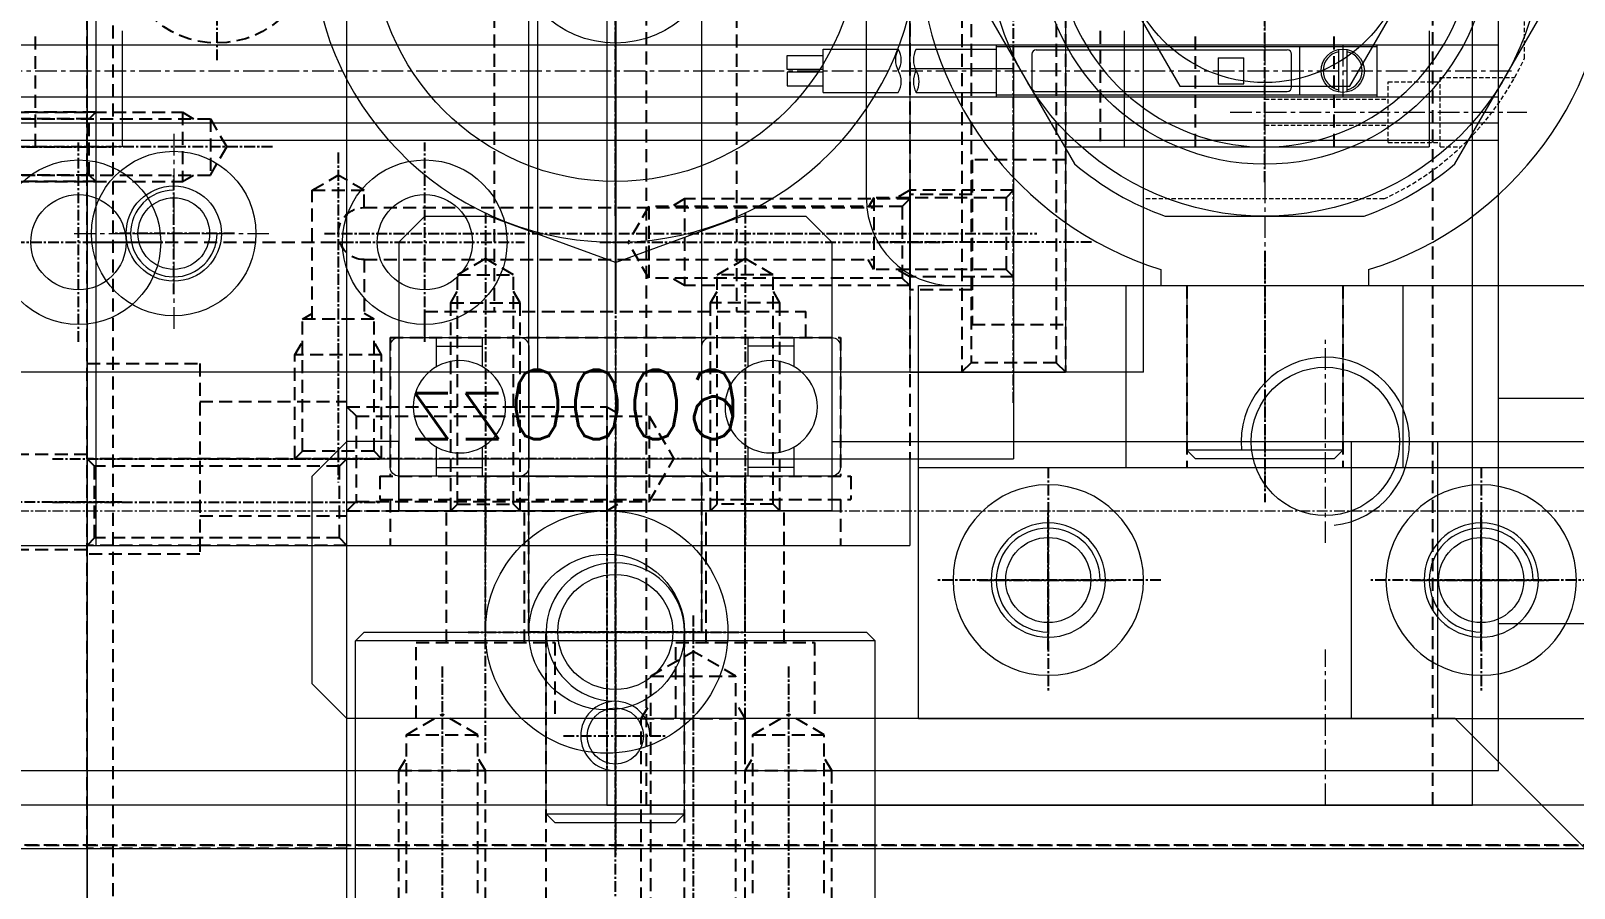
# Model space of a CAD drawing. Header units: millimetres. Extents: x -32759 to 129432, y 390 to 54305.
# Drawn here: x 29509.7 to 29598.9, y 24522.1 to 24571.6 of the extents above; entities that cross this region are included whole.
import ezdxf

# ---------------------------------------------------------------- set-up
doc = ezdxf.new("R2010")
doc.units = ezdxf.units.MM
doc.linetypes.add('CENTER', pattern=[2, 1.25, -0.25, 0.25, -0.25])
doc.linetypes.add('HIDDEN', pattern=[0.375, 0.25, -0.125])
doc.layers.add('_BODY', color=7, linetype='Continuous', lineweight=13)
doc.layers.add('CL', color=1, linetype='CENTER')
doc.layers.add('HL', color=2, linetype='HIDDEN')
doc.styles.add('한글', font='romans.shx', dxfattribs={"height": 4, "bigfont": 'whgtxt.shx'})

# ---------------------------------------------------------------- blocks, each defined once
blk = doc.blocks.new('6WQ3')
at = {"ltscale": 0.5}
blk.add_line((212671.534, 14888.666), (212271.534, 14888.666), dxfattribs=at)
at = {"layer": 'HL', "ltscale": 3}
blk.add_line((212271.534, 14886.366), (212671.534, 14886.366), dxfattribs=at)
blk = doc.blocks.new('78544')
at = {"rotation": 270}
blk.add_blockref('6WQ3', (176170.648, 235240.587), dxfattribs=at)
blk = doc.blocks.new('54WRWR')
at = {"ltscale": 0.5}
blk.add_line((198203.917, 19408.688), (198203.917, 19808.688), dxfattribs=at)
at = {"layer": 'HL', "ltscale": 3}
blk.add_line((198201.617, 19408.688), (198201.617, 19808.688), dxfattribs=at)
blk = doc.blocks.new('473232')
at = {"ltscale": 0.5}
for p, q in [((206922.869, 18218.89), (206542.869, 18218.89)), ((206542.869, 18218.89), (206542.869, 18168.89)), ((206542.869, 18168.89), (206922.869, 18168.89))]:
    blk.add_line(p, q, dxfattribs=at)
at = {"layer": 'HL', "ltscale": 3}
for p, q in [((206542.869, 18216.59), (206922.869, 18216.59)), ((206542.869, 18171.19), (206922.869, 18171.19))]:
    blk.add_line(p, q, dxfattribs=at)
blk = doc.blocks.new('564wt')
at = {"layer": 'HL', "ltscale": 3}
blk.add_line((202139.172, 17166.356), (202499.172, 17166.356), dxfattribs=at)
blk = doc.blocks.new('TUWW')
at = {"ltscale": 0.5}
blk.add_circle((205051.78, 17531.931), 3.323, dxfattribs=at)
at = {"color": 1, "ltscale": 0.5}
blk.add_arc((205051.78, 17531.931), 4, 270, 180, dxfattribs=at)
at = {"layer": 'CL', "ltscale": 0.5}
for p, q in [((205051.78, 17536.931), (205051.78, 17526.931)), ((205046.78, 17531.931), (205056.78, 17531.931))]:
    blk.add_line(p, q, dxfattribs=at)
blk = doc.blocks.new('65UWRT56')
blk.add_blockref('TUWW', (-2872.612, 20.677))
blk = doc.blocks.new('7ETE54')
at = {"xscale": -1, "rotation": 180}
blk.add_blockref('564wt', (0, 35287.123), dxfattribs=at)
blk.add_blockref('65UWRT56', (0, 539.159))
blk = doc.blocks.new('56E4T3')
for name, p in [('54WRWR', (415.81, 0)), ('7ETE54', (-3549.445, 1516.421)), ('473232', (-7923.142, 1389.797))]:
    blk.add_blockref(name, p)
blk = doc.blocks.new('y8itwt')
at = {"color": 1, "ltscale": 0.5}
blk.add_circle((240471.292, 30586.833), 14, dxfattribs=at)
at = {"layer": 'CL', "ltscale": 0.5}
for p, q in [((240471.292, 30602.809), (240471.292, 30570.858)), ((240455.317, 30586.833), (240487.268, 30586.833))]:
    blk.add_line(p, q, dxfattribs=at)
blk = doc.blocks.new('e4ter')
at = {"layer": 'CL', "ltscale": 0.5}
blk.add_line((231586.488, 52130.682), (231602.488, 52130.682), dxfattribs=at)
at = {"layer": 'HL', "ltscale": 3}
for p, q in [((231588.488, 52134.682), (231592.888, 52134.682)), ((231592.888, 52134.682), (231592.888, 52126.682)), ((231592.888, 52132.932), (231600.488, 52132.932)), ((231592.888, 52128.432), (231600.488, 52128.432)), ((231592.888, 52126.682), (231588.488, 52126.682))]:
    blk.add_line(p, q, dxfattribs=at)
blk = doc.blocks.new('6e54')
at = {"ltscale": 0.5}
for p, q in [((235176.909, 50206.725), (235178.909, 50208.725)), ((235178.909, 50208.725), (235190.909, 50208.725)), ((235190.909, 50208.725), (235192.909, 50206.725)), ((235176.909, 50142.725), (235176.909, 50206.725)), ((235192.909, 50203.725), (235192.909, 50206.725)), ((235188.909, 50178.725), (235188.909, 50203.725)), ((235188.909, 50203.725), (235192.909, 50203.725)), ((235192.909, 50178.725), (235188.909, 50178.725)), ((235192.909, 50178.725), (235192.909, 50124.725)), ((235176.909, 50148.725), (235192.909, 50148.725)), ((235176.909, 50143.725), (235192.909, 50143.725)), ((235162.909, 50128.725), (235176.909, 50142.725))]:
    blk.add_line(p, q, dxfattribs=at)
for p in [(3588.421, -1931.956), (3588.421, -1946.956)]:
    blk.add_blockref('e4ter', p)
blk = doc.blocks.new('rtert')
at = {"layer": 'CL', "ltscale": 0.5}
blk.add_line((308634.073, 27466.306), (308614.873, 27466.306), dxfattribs=at)
at = {"layer": 'HL', "ltscale": 3}
for p, q in [((308616.873, 27468.306), (308617.252, 27467.927)), ((308616.873, 27468.306), (308628.873, 27468.306)), ((308617.252, 27467.927), (308617.252, 27464.685)), ((308617.252, 27467.927), (308630.494, 27467.927)), ((308628.873, 27468.306), (308628.873, 27464.306)), ((308628.873, 27468.306), (308629.529, 27467.927)), ((308630.494, 27467.927), (308630.494, 27464.685)), ((308630.494, 27467.927), (308631.43, 27466.306)), ((308630.494, 27464.685), (308631.43, 27466.306)), ((308616.873, 27464.306), (308617.252, 27464.685)), ((308616.873, 27464.306), (308628.873, 27464.306)), ((308617.252, 27464.685), (308630.494, 27464.685)), ((308628.873, 27464.306), (308629.529, 27464.685))]:
    blk.add_line(p, q, dxfattribs=at)
blk = doc.blocks.new('56eyeryry')
at = {"ltscale": 0.5}
for p, q in [((235056.74, 50704.631), (235056.74, 50679.631)), ((235072.24, 50704.631), (235056.74, 50704.631)), ((235073.74, 50703.131), (235072.24, 50704.631)), ((235073.74, 50703.131), (235073.74, 50699.448)), ((235071.077, 50692.131), (235073.74, 50699.448)), ((235071.077, 50692.131), (235073.74, 50684.814)), ((235073.74, 50684.814), (235073.74, 50681.131)), ((235072.24, 50679.631), (235073.74, 50681.131)), ((235072.24, 50679.631), (235056.74, 50679.631))]:
    blk.add_line(p, q, dxfattribs=at)
blk.add_blockref('rtert', (-73560.133, 23233.325))
at = {"xscale": -1, "rotation": 180}
blk.add_blockref('rtert', (-73560.133, 78150.937), dxfattribs=at)
blk = doc.blocks.new('67irtey')
for name, p in [('6e54', (-3304.657, 2726.093)), ('y8itwt', (-8554.04, 22330.486)), ('56eyeryry', (-3172.488, 2225.188))]:
    blk.add_blockref(name, p)
blk = doc.blocks.new('68w3rwt')
at = {"color": 1}
blk.add_blockref('67irtey', (-16361.778, 1883.768), dxfattribs=at)
blk = doc.blocks.new('tywerert')
for p, q in [((237916.167, 36653.444), (237916.167, 36749.444)), ((237778.667, 36695.344), (237916.167, 36695.344)), ((237877.167, 36692.594), (237877.167, 36695.094)), ((237778.667, 36692.344), (237916.167, 36692.344)), ((237778.667, 36690.844), (237916.167, 36690.844)), ((237778.667, 36689.844), (237916.167, 36689.844)), ((237778.667, 36653.444), (237916.167, 36653.444))]:
    blk.add_line(p, q)
at = {"linetype": 'Continuous'}
for p, q in [((237875.098, 36694.724), (237877.167, 36694.724)), ((237875.098, 36693.924), (237875.098, 36694.724)), ((237877.167, 36695.094), (237881.505, 36695.094)), ((237882.544, 36695.094), (237887.167, 36695.094)), ((237887.167, 36695.344), (237887.167, 36692.344)), ((237887.167, 36695.244), (237909.167, 36695.244)), ((237889.217, 36694.794), (237889.217, 36692.894)), ((237889.467, 36695.044), (237903.967, 36695.044)), ((237904.217, 36692.894), (237904.217, 36694.794)), ((237904.667, 36695.244), (237904.667, 36692.444)), ((237906.917, 36695.069), (237906.917, 36692.62)), ((237907.417, 36692.62), (237907.417, 36695.069)), ((237909.167, 36692.344), (237909.167, 36695.344)), ((237877.167, 36693.924), (237875.098, 36693.924)), ((237877.167, 36693.764), (237875.098, 36693.764)), ((237875.098, 36693.764), (237875.098, 36692.964)), ((237899.967, 36694.594), (237901.467, 36694.594)), ((237899.967, 36694.594), (237899.967, 36693.094)), ((237901.467, 36693.094), (237901.467, 36694.594)), ((237875.098, 36692.964), (237877.167, 36692.964)), ((237899.967, 36693.094), (237901.467, 36693.094)), ((237877.167, 36692.594), (237881.505, 36692.594)), ((237882.544, 36692.594), (237887.167, 36692.594)), ((237887.167, 36692.444), (237909.167, 36692.444)), ((237889.467, 36692.644), (237903.967, 36692.644))]:
    blk.add_line(p, q, dxfattribs=at)
at = {"color": 2, "linetype": 'CENTER'}
for p, q in [((237907.167, 36695.344), (237907.167, 36692.344)), ((237777.667, 36693.844), (237917.167, 36693.844)), ((237839.667, 36690.194), (237839.667, 36678.694)), ((237833.917, 36684.444), (237845.417, 36684.444)), ((237906.167, 36666.583), (237906.167, 36678.306)), ((237900.305, 36672.444), (237912.028, 36672.444)), ((237906.167, 36651.444), (237906.167, 36660.444))]:
    blk.add_line(p, q, dxfattribs=at)
at = {"ltscale": 0.5}
for p, q in [((237916.167, 36674.944), (237962.667, 36674.944)), ((237916.167, 36661.944), (237962.667, 36661.944))]:
    blk.add_line(p, q, dxfattribs=at)
at = {"color": 2, "linetype": 'CENTER', "ltscale": 0.5}
blk.add_line((237761.667, 36668.444), (237963.667, 36668.444), dxfattribs=at)
for centre, radius in [((237907.167, 36693.844), 1.25), ((237839.667, 36684.444), 4.75), ((237839.667, 36684.444), 2.75), ((237906.167, 36672.444), 4.283)]:
    blk.add_circle(centre, radius)
at = {"color": 2}
for centre, radius, start, end in [((237882.588, 36694.469), 1.25, 150, 210), ((237880.423, 36694.469), 1.25, 330, 30), ((237883.626, 36694.469), 1.25, 150, 210), ((237880.423, 36693.219), 1.25, 330, 30), ((237883.626, 36693.219), 1.25, 150, 210), ((237881.461, 36693.219), 1.25, 330, 30), ((237906.167, 36672.444), 4.861, 275.973, 185.973)]:
    blk.add_arc(centre, radius, start, end, dxfattribs=at)
at = {"linetype": 'Continuous'}
for centre, start, end in [((237889.467, 36694.794), 90, 180), ((237903.967, 36694.794), 0, 90), ((237889.467, 36692.894), 180, 270), ((237903.967, 36692.894), 270, 0)]:
    blk.add_arc(centre, 0.25, start, end, dxfattribs=at)
for start, end in [(102.83964, 257.16036), (282.83959, 77.16041)]:
    blk.add_arc((237907.167, 36693.844), 1.125, start, end)
blk = doc.blocks.new('fgture')
at = {"linetype": 'Continuous'}
for p, q in [((240874.932, 36539.98), (240873.332, 36539.98)), ((240847.532, 36529.53), (240847.532, 36531.13)), ((240850.532, 36529.53), (240850.532, 36531.13)), ((240847.232, 36528.53), (240847.232, 36529.53)), ((240850.832, 36528.53), (240850.832, 36529.53)), ((240873.332, 36528.98), (240870.332, 36528.98)), ((240827.332, 36526.48), (240825.332, 36526.48)), ((240825.332, 36521.48), (240825.332, 36526.48)), ((240823.332, 36525.68), (240825.332, 36525.68)), ((240823.332, 36522.28), (240825.332, 36522.28)), ((240827.332, 36521.48), (240825.332, 36521.48)), ((240873.332, 36518.98), (240870.332, 36518.98)), ((240874.932, 36507.98), (240873.332, 36507.98))]:
    blk.add_line(p, q, dxfattribs=at)
for p, q in [((240873.332, 36539.98), (240873.332, 36507.98)), ((240874.932, 36507.98), (240874.932, 36539.98)), ((240847.832, 36531.43), (240847.532, 36531.13)), ((240850.532, 36531.13), (240847.532, 36531.13)), ((240850.232, 36531.43), (240847.832, 36531.43)), ((240850.232, 36531.43), (240850.532, 36531.13)), ((240844.782, 36527.23), (240844.782, 36529.78)), ((240847.532, 36529.78), (240844.782, 36529.78)), ((240853.282, 36529.78), (240850.532, 36529.78)), ((240853.282, 36527.23), (240853.282, 36529.78)), ((240870.332, 36529.98), (240854.332, 36529.98)), ((240854.332, 36529.98), (240854.332, 36517.98)), ((240855.332, 36529.98), (240855.332, 36527.586)), ((240870.332, 36529.98), (240870.332, 36517.98)), ((240850.832, 36529.53), (240847.232, 36529.53)), ((240872.832, 36528.98), (240872.832, 36518.98)), ((240873.332, 36528.98), (240873.332, 36518.98)), ((240806.332, 36527.98), (240799.332, 36527.98)), ((240799.332, 36527.98), (240799.332, 36519.98)), ((240799.832, 36526.042), (240799.832, 36527.98)), ((240805.832, 36526.042), (240805.832, 36527.98)), ((240806.332, 36527.98), (240806.332, 36519.98)), ((240843.582, 36527.98), (240827.332, 36527.98)), ((240827.332, 36519.98), (240827.332, 36527.98)), ((240843.582, 36527.98), (240844.332, 36527.23)), ((240853.282, 36528.53), (240844.782, 36528.53)), ((240874.932, 36527.88), (240874.99, 36527.98)), ((240878.874, 36527.98), (240874.99, 36527.98)), ((240878.932, 36527.88), (240878.874, 36527.98)), ((240806.832, 36527.48), (240806.332, 36527.346)), ((240806.832, 36527.48), (240806.832, 36520.48)), ((240853.332, 36527.23), (240827.332, 36527.23)), ((240844.782, 36527.48), (240844.082, 36527.48)), ((240853.282, 36527.53), (240844.782, 36527.53)), ((240853.832, 36527.48), (240853.282, 36527.48)), ((240853.332, 36520.73), (240853.332, 36527.23)), ((240853.832, 36527.48), (240854.332, 36527.346)), ((240853.832, 36527.48), (240853.832, 36520.48)), ((240870.332, 36527.586), (240855.332, 36527.586)), ((240874.932, 36520.08), (240874.932, 36527.88)), ((240878.932, 36520.08), (240878.932, 36527.88)), ((240886.532, 36526.63), (240886.835, 36527.156)), ((240886.835, 36527.156), (240888.629, 36527.156)), ((240888.932, 36526.63), (240888.629, 36527.156)), ((240888.932, 36526.63), (240889.235, 36527.156)), ((240891.029, 36527.156), (240889.235, 36527.156)), ((240891.332, 36526.63), (240891.029, 36527.156)), ((240853.332, 36526.98), (240827.332, 36526.98)), ((240880.832, 36526.98), (240878.932, 36526.98)), ((240880.832, 36526.98), (240881.332, 36526.48)), ((240880.832, 36526.98), (240880.832, 36520.98)), ((240881.332, 36526.48), (240881.332, 36521.48)), ((240886.532, 36521.33), (240886.532, 36526.63)), ((240888.932, 36521.33), (240888.932, 36526.63)), ((240888.932, 36521.33), (240888.932, 36526.63)), ((240891.332, 36521.33), (240891.332, 36526.63)), ((240805.832, 36526.042), (240799.832, 36526.042)), ((240832.832, 36525.98), (240827.332, 36525.98)), ((240853.332, 36525.98), (240835.832, 36525.98)), ((240849.832, 36525.73), (240847.832, 36525.73)), ((240883.932, 36525.48), (240881.332, 36525.48)), ((240883.932, 36525.48), (240883.932, 36522.48)), ((240883.932, 36525.48), (240884.332, 36525.08)), ((240886.332, 36525.48), (240886.332, 36522.48)), ((240891.353, 36525.48), (240886.332, 36525.48)), ((240886.835, 36525.568), (240888.629, 36525.568)), ((240891.029, 36525.568), (240889.235, 36525.568)), ((240901.032, 36525.48), (240901.332, 36525.18)), ((240901.032, 36525.48), (240901.032, 36522.48)), ((240832.041, 36524.98), (240827.332, 36524.98)), ((240847.332, 36524.98), (240836.623, 36524.98)), ((240847.332, 36522.73), (240847.332, 36525.23)), ((240850.332, 36522.73), (240850.332, 36525.23)), ((240853.332, 36524.98), (240850.332, 36524.98)), ((240884.332, 36525.08), (240884.332, 36522.88)), ((240886.332, 36525.08), (240884.332, 36525.08)), ((240901.332, 36525.18), (240901.332, 36522.78)), ((240878.517, 36523.98), (240875.347, 36523.98)), ((240832.041, 36522.98), (240827.332, 36522.98)), ((240847.332, 36522.98), (240836.623, 36522.98)), ((240853.332, 36522.98), (240850.332, 36522.98)), ((240884.332, 36522.88), (240883.932, 36522.48)), ((240886.332, 36522.88), (240884.332, 36522.88)), ((240901.332, 36522.78), (240901.032, 36522.48)), ((240805.832, 36521.919), (240799.832, 36521.919)), ((240799.832, 36519.98), (240799.832, 36521.919)), ((240805.832, 36519.98), (240805.832, 36521.919)), ((240832.832, 36521.98), (240827.332, 36521.98)), ((240853.332, 36521.98), (240835.832, 36521.98)), ((240849.832, 36522.23), (240847.832, 36522.23)), ((240883.932, 36522.48), (240881.332, 36522.48)), ((240891.353, 36522.48), (240886.332, 36522.48)), ((240886.835, 36522.393), (240888.629, 36522.393)), ((240891.029, 36522.393), (240889.235, 36522.393)), ((240853.332, 36520.98), (240827.332, 36520.98)), ((240880.832, 36520.98), (240878.932, 36520.98)), ((240881.332, 36521.48), (240880.832, 36520.98)), ((240886.532, 36521.33), (240886.835, 36520.805)), ((240888.932, 36521.33), (240888.629, 36520.805)), ((240888.932, 36521.33), (240889.235, 36520.805)), ((240891.332, 36521.33), (240891.029, 36520.805)), ((240806.332, 36519.98), (240799.332, 36519.98)), ((240806.832, 36520.48), (240806.332, 36520.614)), ((240853.332, 36520.73), (240827.332, 36520.73)), ((240843.582, 36519.98), (240827.332, 36519.98)), ((240844.332, 36520.73), (240843.582, 36519.98)), ((240844.782, 36520.48), (240844.082, 36520.48)), ((240844.782, 36518.18), (240844.782, 36520.73)), ((240853.282, 36520.43), (240844.782, 36520.43)), ((240853.282, 36518.18), (240853.282, 36520.73)), ((240853.832, 36520.48), (240853.282, 36520.48)), ((240853.832, 36520.48), (240854.332, 36520.614)), ((240855.332, 36520.375), (240855.332, 36517.98)), ((240870.332, 36520.375), (240855.332, 36520.375)), ((240874.932, 36520.08), (240874.99, 36519.98)), ((240878.874, 36519.98), (240874.99, 36519.98)), ((240878.932, 36520.08), (240878.874, 36519.98)), ((240886.835, 36520.805), (240888.629, 36520.805)), ((240891.029, 36520.805), (240889.235, 36520.805)), ((240853.282, 36519.43), (240844.782, 36519.43)), ((240846.282, 36518.691), (240846.282, 36519.43)), ((240851.782, 36518.691), (240851.782, 36519.43)), ((240846.422, 36518.18), (240844.782, 36518.18)), ((240853.282, 36518.18), (240851.642, 36518.18)), ((240870.332, 36517.98), (240854.332, 36517.98))]:
    blk.add_line(p, q)
at = {"color": 3, "linetype": 'HIDDEN'}
for p, q in [((240874.932, 36538.23), (240873.332, 36538.23)), ((240874.932, 36533.73), (240873.332, 36533.73)), ((240799.332, 36526.48), (240803.803, 36526.48)), ((240799.332, 36526.08), (240803.803, 36526.08)), ((240799.332, 36521.88), (240803.803, 36521.88)), ((240799.332, 36521.48), (240803.803, 36521.48)), ((240874.932, 36514.23), (240873.332, 36514.23)), ((240874.932, 36509.73), (240873.332, 36509.73))]:
    blk.add_line(p, q, dxfattribs=at)
at = {"color": 2, "linetype": 'CENTER'}
for p, q in [((240875.932, 36535.98), (240872.332, 36535.98)), ((240849.032, 36516.43), (240849.032, 36532.43)), ((240834.332, 36520.48), (240834.332, 36527.48)), ((240858.832, 36527.48), (240858.832, 36520.48)), ((240875.932, 36511.98), (240872.332, 36511.98))]:
    blk.add_line(p, q, dxfattribs=at)
at = {"color": 2, "linetype": 'Continuous'}
for p, q in [((240847.832, 36529.53), (240847.832, 36531.43)), ((240850.232, 36529.53), (240850.232, 36531.43))]:
    blk.add_line(p, q, dxfattribs=at)
at = {"ltscale": 0.5}
for p, q in [((240827.332, 36527.48), (240806.832, 36527.48)), ((240901.032, 36525.48), (240891.332, 36525.48)), ((240901.032, 36522.48), (240891.332, 36522.48)), ((240827.332, 36520.48), (240806.832, 36520.48))]:
    blk.add_line(p, q, dxfattribs=at)
at = {"color": 1}
for p, q in [((240855.332, 36527.586), (240858.514, 36526.056)), ((240870.332, 36527.586), (240860.652, 36522.932)), ((240805.832, 36526.042), (240799.832, 36521.919)), ((240799.832, 36526.042), (240805.832, 36521.919)), ((240860.652, 36525.029), (240870.332, 36520.375)), ((240858.514, 36521.905), (240855.332, 36520.375))]:
    blk.add_line(p, q, dxfattribs=at)
at = {"color": 2}
for p, q in [((240881.332, 36526.48), (240878.932, 36526.48)), ((240891.353, 36525.18), (240886.332, 36525.18)), ((240901.332, 36525.18), (240891.332, 36525.18)), ((240891.353, 36522.78), (240886.332, 36522.78)), ((240901.332, 36522.78), (240891.332, 36522.78)), ((240881.332, 36521.48), (240878.932, 36521.48))]:
    blk.add_line(p, q, dxfattribs=at)
at = {"color": 2, "linetype": 'CENTER', "ltscale": 0.5}
blk.add_line((240902.332, 36523.98), (240798.332, 36523.98), dxfattribs=at)
for centre, radius in [((240834.332, 36523.98), 2.5), ((240858.832, 36523.98), 2.1)]:
    blk.add_circle(centre, radius)
for centre, radius, start, end in [((240880.767, 36525.98), 5.777, 159.74384, 200.25616), ((240873.098, 36525.98), 5.777, 339.74384, 20.25616), ((240861.332, 36523.98), 7, 148.99728, 211.00272), ((240887.981, 36526.358), 1.391, 150, 214.56509), ((240887.483, 36526.358), 1.391, 325.43491, 30), ((240890.381, 36526.358), 1.391, 150, 214.56509), ((240889.883, 36526.358), 1.391, 325.43491, 30), ((240803.832, 36523.98), 4.5, 152.73396, 207.26604), ((240801.832, 36523.98), 4.5, 332.73396, 27.26604), ((240847.832, 36525.23), 0.5, 90, 180), ((240849.832, 36525.23), 0.5, 0, 90), ((240891.844, 36523.98), 5.254, 162.41205, 197.58795), ((240883.62, 36523.98), 5.254, 342.41205, 17.58795), ((240894.244, 36523.98), 5.254, 162.41205, 197.58795), ((240886.02, 36523.98), 5.254, 342.41205, 17.58795), ((240880.767, 36521.98), 5.777, 159.74384, 200.25616), ((240873.098, 36521.98), 5.777, 339.74384, 20.25616), ((240847.832, 36522.73), 0.5, 180, 270), ((240849.832, 36522.73), 0.5, 270, 0), ((240887.981, 36521.603), 1.391, 145.43491, 210), ((240887.483, 36521.603), 1.391, 330, 34.56509), ((240890.381, 36521.603), 1.391, 145.43491, 210), ((240889.883, 36521.603), 1.391, 330, 34.56509), ((240847.282, 36518.691), 1, 180, 253.04224), ((240850.782, 36518.691), 1, 286.95776, 0), ((240849.032, 36524.43), 7, 253.04224, 286.95776)]:
    blk.add_arc(centre, radius, start, end)
at = {"color": 2}
for centre, radius, start, end in [((240858.832, 36523.98), 2.5, 346.68695, 287.06407), ((240824.804, 36524.83), 1.7, 150, 210), ((240821.86, 36524.83), 1.7, 330, 30), ((240824.804, 36523.13), 1.7, 150, 210)]:
    blk.add_arc(centre, radius, start, end, dxfattribs=at)
blk = doc.blocks.new('yioil')
blk.add_blockref('fgture', (-19273.798, -1434.611))
blk = doc.blocks.new('y8iil')
at = {"rotation": 180}
blk.add_blockref('tywerert', (459401.801, 72152.777), dxfattribs=at)
blk.add_blockref('yioil', (2, 361.963))
blk = doc.blocks.new('tiuerstwt')
at = {"ltscale": 0.5}
blk.add_circle((234826.104, 32508.07), 2.067, dxfattribs=at)
at = {"color": 1, "ltscale": 0.5}
blk.add_arc((234826.104, 32508.07), 2.5, 270, 180, dxfattribs=at)
at = {"layer": 'CL', "ltscale": 0.5}
for p, q in [((234826.104, 32511.57), (234826.104, 32504.57)), ((234822.604, 32508.07), (234829.604, 32508.07))]:
    blk.add_line(p, q, dxfattribs=at)
blk = doc.blocks.new('5tueryr')
at = {"layer": 'CL', "ltscale": 0.5}
blk.add_line((233769.991, 31422.771), (233788.991, 31422.771), dxfattribs=at)
at = {"layer": 'HL', "ltscale": 3}
for p, q in [((233771.991, 31425.521), (233786.991, 31425.521)), ((233771.991, 31420.021), (233786.991, 31420.021))]:
    blk.add_line(p, q, dxfattribs=at)
blk = doc.blocks.new('ytuwer5')
at = {"ltscale": 0.5}
blk.add_line((233582.412, 31051.562), (233422.412, 31051.562), dxfattribs=at)
at = {"layer": 'HL', "ltscale": 3}
blk.add_line((233527.412, 31051.562), (233527.412, 30946.562), dxfattribs=at)
for name, p in [('5tueryr', (-244.58, -391.209)), ('tiuerstwt', (-1303.693, -1492.007))]:
    blk.add_blockref(name, p)
blk = doc.blocks.new('y8yryr')
at = {"ltscale": 0.5}
blk.add_circle((221014.063, 19953.484), 2.459, dxfattribs=at)
at = {"color": 1, "ltscale": 0.5}
blk.add_arc((221014.063, 19953.484), 3, 270, 180, dxfattribs=at)
at = {"layer": 'CL', "ltscale": 0.5}
for p, q in [((221014.063, 19957.484), (221014.063, 19949.484)), ((221010.063, 19953.484), (221018.063, 19953.484))]:
    blk.add_line(p, q, dxfattribs=at)
blk = doc.blocks.new('9orerewr')
at = {"layer": 'CL', "ltscale": 0.5}
blk.add_line((234343.853, 30892.256), (234320.411, 30892.256), dxfattribs=at)
at = {"layer": 'HL', "ltscale": 3}
for p, q in [((234322.909, 30895.256), (234323.45, 30894.714)), ((234322.909, 30895.256), (234337.909, 30895.256)), ((234337.909, 30895.256), (234337.909, 30889.256)), ((234337.909, 30895.256), (234338.846, 30894.714)), ((234323.45, 30894.714), (234323.45, 30889.797)), ((234323.45, 30894.714), (234340.367, 30894.714)), ((234340.367, 30894.714), (234340.367, 30889.797)), ((234340.367, 30894.714), (234341.787, 30892.256)), ((234340.367, 30889.797), (234341.787, 30892.256)), ((234322.909, 30889.256), (234323.45, 30889.797)), ((234323.45, 30889.797), (234340.367, 30889.797)), ((234337.909, 30889.256), (234338.846, 30889.797)), ((234322.909, 30889.256), (234337.909, 30889.256))]:
    blk.add_line(p, q, dxfattribs=at)
blk = doc.blocks.new('RTYWRQ')
at = {"ltscale": 0.5}
for p, q in [((232745.33, 30570.904), (232865.33, 30570.904)), ((232790.33, 30540.904), (232820.33, 30540.904)), ((232785.33, 30535.904), (232785.33, 30495.904))]:
    blk.add_line(p, q, dxfattribs=at)
blk.add_arc((232790.33, 30535.904), 5, 90, 180, dxfattribs=at)
at = {"rotation": 270}
blk.add_blockref('9orerewr', (201883.074, 264893.813), dxfattribs=at)
for name, p in [('9orerewr', (-1577.579, -341.351)), ('y8yryr', (11754.266, 10576.92)), ('y8yryr', (11754.266, 10551.92))]:
    blk.add_blockref(name, p)
blk = doc.blocks.new('78WR6')
at = {"layer": 'CL', "ltscale": 0.5}
blk.add_line((234760.997, 32472.098), (234741.997, 32472.098), dxfattribs=at)
at = {"layer": 'HL', "ltscale": 3}
for p, q in [((234752.497, 32466.598), (234752.497, 32477.598)), ((234752.497, 32477.598), (234758.997, 32477.598)), ((234752.497, 32475.398), (234743.997, 32475.398)), ((234752.497, 32468.798), (234743.997, 32468.798)), ((234758.997, 32466.598), (234752.497, 32466.598))]:
    blk.add_line(p, q, dxfattribs=at)
blk = doc.blocks.new('iusgqw')
at = {"layer": 'CL', "ltscale": 0.5}
blk.add_line((234848.104, 32508.07), (234829.104, 32508.07), dxfattribs=at)
at = {"layer": 'HL', "ltscale": 3}
for p, q in [((234831.104, 32510.57), (234831.537, 32510.137)), ((234831.104, 32510.57), (234846.104, 32510.57)), ((234831.537, 32510.137), (234831.537, 32506.003)), ((234831.537, 32510.137), (234845.671, 32510.137)), ((234845.671, 32510.137), (234846.104, 32510.57)), ((234845.671, 32510.137), (234845.671, 32506.003)), ((234831.104, 32505.57), (234831.537, 32506.003)), ((234831.104, 32505.57), (234846.104, 32505.57)), ((234831.537, 32506.003), (234845.671, 32506.003)), ((234845.671, 32506.003), (234846.104, 32505.57))]:
    blk.add_line(p, q, dxfattribs=at)
blk = doc.blocks.new('678WRWRW')
at = {"layer": 'CL', "ltscale": 0.5}
blk.add_line((233401.992, 29460.89), (233382.992, 29460.89), dxfattribs=at)
at = {"layer": 'HL', "ltscale": 3}
for p, q in [((233399.992, 29478.39), (233384.992, 29478.39)), ((233399.992, 29443.39), (233384.992, 29443.39))]:
    blk.add_line(p, q, dxfattribs=at)
blk = doc.blocks.new('6854QRR')
at = {"ltscale": 0.5}
for p, q in [((232730.33, 30315.875), (233080.33, 30315.875)), ((232730.33, 30300.875), (233080.33, 30300.875))]:
    blk.add_line(p, q, dxfattribs=at)
at = {"layer": 'HL', "ltscale": 3}
blk.add_line((232752.83, 30300.875), (232752.83, 30315.875), dxfattribs=at)
at = {"rotation": 90}
for name, p in [('78WR6', (265247.428, -204443.122)), ('iusgqw', (265280.899, -204530.23)), ('678WRWRW', (262266.22, -203084.118))]:
    blk.add_blockref(name, p, dxfattribs=at)
blk = doc.blocks.new('uigrwww')
at = {"layer": 'CL', "ltscale": 0.5}
blk.add_line((202447.726, 32410.022), (202427.726, 32410.022), dxfattribs=at)
at = {"layer": 'HL', "ltscale": 3}
for p, q in [((202429.726, 32412.522), (202430.159, 32412.089)), ((202429.726, 32412.522), (202441.726, 32412.522)), ((202430.159, 32412.089), (202430.159, 32407.955)), ((202430.159, 32412.089), (202443.793, 32412.089)), ((202441.726, 32412.522), (202441.726, 32407.522)), ((202441.726, 32412.522), (202442.476, 32412.089)), ((202443.793, 32412.089), (202443.793, 32407.955)), ((202443.793, 32412.089), (202444.987, 32410.022)), ((202443.793, 32407.955), (202444.987, 32410.022)), ((202429.726, 32407.522), (202430.159, 32407.955)), ((202429.726, 32407.522), (202441.726, 32407.522)), ((202430.159, 32407.955), (202443.793, 32407.955)), ((202441.726, 32407.522), (202442.476, 32407.955))]:
    blk.add_line(p, q, dxfattribs=at)
blk = doc.blocks.new('69RYEY')
at = {"layer": 'CL', "ltscale": 0.5}
blk.add_line((233175.964, 32426.169), (233199.964, 32426.169), dxfattribs=at)
at = {"layer": 'HL', "ltscale": 3}
for p, q in [((233177.964, 32430.169), (233197.964, 32430.169)), ((233177.964, 32422.169), (233197.964, 32422.169))]:
    blk.add_line(p, q, dxfattribs=at)
blk = doc.blocks.new('67IRYE')
at = {"ltscale": 0.5}
blk.add_circle((234803.908, 32498.701), 1.621, dxfattribs=at)
at = {"color": 1, "ltscale": 0.5}
blk.add_arc((234803.908, 32498.701), 2, 270, 180, dxfattribs=at)
at = {"layer": 'CL', "ltscale": 0.5}
for p, q in [((234803.908, 32501.701), (234803.908, 32495.701)), ((234800.908, 32498.701), (234806.908, 32498.701))]:
    blk.add_line(p, q, dxfattribs=at)
blk = doc.blocks.new('8WRWRT')
at = {"ltscale": 0.5}
for p, q in [((233177.964, 32440.669), (233178.464, 32441.169)), ((233177.964, 32440.669), (233177.964, 32411.669)), ((233178.464, 32441.169), (233197.464, 32441.169)), ((233178.464, 32441.169), (233178.464, 32411.169)), ((233197.464, 32441.169), (233197.964, 32440.669)), ((233197.464, 32411.169), (233197.464, 32441.169)), ((233197.964, 32440.669), (233197.964, 32411.669)), ((233177.964, 32411.669), (233178.464, 32411.169)), ((233178.464, 32411.169), (233197.464, 32411.169)), ((233197.464, 32411.169), (233197.964, 32411.669))]:
    blk.add_line(p, q, dxfattribs=at)
for name, p in [('uigrwww', (30748.238, 26.147)), ('69RYEY', (0, 0)), ('67IRYE', (-1611.944, -72.532)), ('uigrwww', (30748.238, 6.147))]:
    blk.add_blockref(name, p)
blk = doc.blocks.new('763QR')
at = {"ltscale": 0.5}
blk.add_circle((234260.703, 29612.139), 3.3, dxfattribs=at)
at = {"layer": 'CL', "ltscale": 0.5}
for p, q in [((234260.703, 29605.639), (234260.703, 29618.639)), ((234254.203, 29612.139), (234267.203, 29612.139))]:
    blk.add_line(p, q, dxfattribs=at)
at = {"layer": 'HL', "ltscale": 3}
blk.add_circle((234260.703, 29612.139), 5.5, dxfattribs=at)
blk = doc.blocks.new('R6UERWER')
at = {"ltscale": 0.5}
for radius in [7, 4.5]:
    blk.add_circle((234222.221, 29631.313), radius, dxfattribs=at)
at = {"layer": 'CL', "ltscale": 0.5}
for p, q in [((234222.221, 29639.313), (234222.221, 29623.313)), ((234230.221, 29631.313), (234214.221, 29631.313))]:
    blk.add_line(p, q, dxfattribs=at)
blk = doc.blocks.new('678W4TRW3R3')
at = {"ltscale": 0.5}
blk.add_line((233085.33, 29088.535), (232725.33, 29088.535), dxfattribs=at)
for name, p in [('763QR', (-1455.873, -531.104)), ('R6UERWER', (-1456.892, -572.778))]:
    blk.add_blockref(name, p)
blk = doc.blocks.new('57EQ32')
at = {"rotation": 90}
blk.add_blockref('ytuwer5', (261876.31, -202871.993), dxfattribs=at)
for name, p in [('678W4TRW3R3', (-1928.082, 1566.884)), ('6854QRR', (-1928.082, 339.544)), ('RTYWRQ', (-1928.082, 69.515)), ('8WRWRT', (-2360.716, -1801.25))]:
    blk.add_blockref(name, p)
blk = doc.blocks.new('TYUWWQW')
at = {"layer": 'CL', "ltscale": 0.5}
blk.add_line((252694.636, 38136.126), (252694.636, 38108.364), dxfattribs=at)
at = {"layer": 'HL', "ltscale": 3}
for p, q in [((252692.177, 38133.823), (252691.636, 38134.364)), ((252691.636, 38110.364), (252691.636, 38134.364)), ((252692.177, 38133.823), (252697.095, 38133.823)), ((252692.177, 38110.906), (252692.177, 38133.823)), ((252697.095, 38133.823), (252697.636, 38134.364)), ((252697.095, 38110.906), (252697.095, 38133.823)), ((252697.636, 38110.364), (252697.636, 38134.364)), ((252691.636, 38110.364), (252692.177, 38110.906)), ((252692.177, 38110.906), (252697.095, 38110.906)), ((252697.636, 38110.364), (252697.095, 38110.906))]:
    blk.add_line(p, q, dxfattribs=at)
blk = doc.blocks.new('4542455')
at = {"ltscale": 0.5}
for q in [(252690.136, 38110.364), (252757.136, 38134.364)]:
    blk.add_line((252690.136, 38134.364), q, dxfattribs=at)
blk.add_arc((252720.636, 38109.364), 17.5, 183.27583, 176.72417, dxfattribs=at)
at = {"layer": 'CL', "ltscale": 0.5}
blk.add_line((252720.636, 38087.747), (252720.636, 38130.982), dxfattribs=at)
blk.add_blockref('TYUWWQW', (3, 0))
blk = doc.blocks.new('tew4rwe')
at = {"ltscale": 0.5}
for radius in [4.75, 2.75]:
    blk.add_circle((252324.952, 38196.05), radius, dxfattribs=at)
at = {"layer": 'CL', "ltscale": 0.5}
for p, q in [((252324.952, 38201.8), (252324.952, 38190.3)), ((252319.202, 38196.05), (252330.702, 38196.05))]:
    blk.add_line(p, q, dxfattribs=at)
blk = doc.blocks.new('7uete5e')
at = {"ltscale": 0.5}
for p, q in [((252285.256, 37955.964), (252285.256, 37997.964)), ((252298.256, 37979.964), (252298.256, 37997.964)), ((252304.956, 37979.964), (252298.256, 37979.964)), ((252335.256, 37955.964), (252285.256, 37955.964))]:
    blk.add_line(p, q, dxfattribs=at)
at = {"layer": 'HL', "ltscale": 3}
blk.add_line((252298.256, 37984.964), (252304.956, 37984.964), dxfattribs=at)
for p in [(-32.196, -213.572), (-32.196, -233.572)]:
    blk.add_blockref('tew4rwe', p)
blk = doc.blocks.new('8qwe')
at = {"layer": 'CL', "ltscale": 0.5}
blk.add_line((298493.914, 21777.561), (298483.914, 21777.561), dxfattribs=at)
at = {"layer": 'HL', "ltscale": 3}
for p, q in [((298484.914, 21779.561), (298485.293, 21779.182)), ((298484.914, 21779.561), (298492.914, 21779.561)), ((298492.535, 21779.182), (298492.914, 21779.561)), ((298485.293, 21779.182), (298485.293, 21775.94)), ((298485.293, 21779.182), (298492.535, 21779.182)), ((298492.535, 21779.182), (298492.535, 21775.94)), ((298484.914, 21775.561), (298485.293, 21775.94)), ((298484.914, 21775.561), (298492.914, 21775.561)), ((298485.293, 21775.94), (298492.535, 21775.94)), ((298492.535, 21775.94), (298492.914, 21775.561))]:
    blk.add_line(p, q, dxfattribs=at)
blk = doc.blocks.new('osefe')
at = {"layer": 'CL', "ltscale": 0.5}
blk.add_line((298462.875, 21790.752), (298483.075, 21790.752), dxfattribs=at)
at = {"layer": 'HL', "ltscale": 3}
for p, q in [((298466.453, 21792.373), (298465.517, 21790.752)), ((298466.453, 21789.131), (298466.453, 21792.373)), ((298480.696, 21792.373), (298466.453, 21792.373)), ((298468.075, 21792.752), (298467.418, 21792.373)), ((298468.075, 21788.752), (298468.075, 21792.752)), ((298481.075, 21792.752), (298468.075, 21792.752)), ((298481.075, 21792.752), (298480.696, 21792.373)), ((298480.696, 21789.131), (298480.696, 21792.373)), ((298466.453, 21789.131), (298465.517, 21790.752)), ((298480.696, 21789.131), (298466.453, 21789.131)), ((298468.075, 21788.752), (298467.418, 21789.131)), ((298481.075, 21788.752), (298468.075, 21788.752)), ((298481.075, 21788.752), (298480.696, 21789.131))]:
    blk.add_line(p, q, dxfattribs=at)
blk = doc.blocks.new('uitry')
at = {"ltscale": 0.5}
for radius in [6, 4]:
    blk.add_circle((297142.99, 22085.677), radius, dxfattribs=at)
at = {"layer": 'CL', "ltscale": 0.5}
for p, q in [((297142.99, 22093.036), (297142.99, 22078.317)), ((297150.35, 22085.677), (297135.631, 22085.677))]:
    blk.add_line(p, q, dxfattribs=at)
blk = doc.blocks.new('563eee')
at = {"layer": 'CL', "ltscale": 0.5}
blk.add_line((252283.469, 37291.363), (252209.469, 37291.363), dxfattribs=at)
at = {"layer": 'HL', "ltscale": 3}
for p, q in [((252214.119, 37304.363), (252211.469, 37304.363)), ((252215.469, 37304.963), (252214.119, 37304.963)), ((252214.119, 37304.963), (252214.119, 37277.763)), ((252215.469, 37304.963), (252215.469, 37277.763)), ((252223.469, 37304.363), (252215.469, 37304.363)), ((252223.469, 37304.363), (252223.469, 37278.363)), ((252223.469, 37302.363), (252224.969, 37302.363)), ((252224.969, 37302.363), (252224.969, 37280.363)), ((252267.969, 37298.363), (252224.969, 37298.363)), ((252267.969, 37284.363), (252224.969, 37284.363)), ((252223.469, 37280.363), (252224.969, 37280.363)), ((252214.119, 37278.363), (252211.469, 37278.363)), ((252223.469, 37278.363), (252215.469, 37278.363)), ((252215.469, 37277.763), (252214.119, 37277.763))]:
    blk.add_line(p, q, dxfattribs=at)
blk = doc.blocks.new('t7wer')
at = {"color": 1, "ltscale": 0.5}
for p, q in [((298328.697, 21713.146), (298321.697, 21713.146)), ((298321.197, 21712.646), (298321.197, 21687.646)), ((298329.197, 21687.646), (298329.197, 21712.646)), ((298322.888, 21710.479), (298321.197, 21710.479)), ((298321.697, 21710.479), (298321.697, 21707.813)), ((298329.197, 21710.479), (298327.506, 21710.479)), ((298328.697, 21710.479), (298328.697, 21707.813)), ((298322.888, 21707.813), (298321.197, 21707.813)), ((298329.197, 21707.813), (298327.506, 21707.813)), ((298321.697, 21705.146), (298328.697, 21705.146)), ((298320.197, 21700.146), (298330.197, 21700.146)), ((298328.697, 21695.146), (298321.697, 21695.146)), ((298322.888, 21692.479), (298321.197, 21692.479)), ((298321.697, 21689.813), (298321.697, 21692.479)), ((298329.197, 21692.479), (298327.506, 21692.479)), ((298328.697, 21689.813), (298328.697, 21692.479)), ((298322.888, 21689.813), (298321.197, 21689.813)), ((298329.197, 21689.813), (298327.506, 21689.813)), ((298321.697, 21687.146), (298328.697, 21687.146))]:
    blk.add_line(p, q, dxfattribs=at)
for centre in [(298325.197, 21709.146), (298325.197, 21691.146)]:
    blk.add_circle(centre, 2.666, dxfattribs=at)
for centre, start, end in [((298321.697, 21712.646), 90, 180), ((298328.697, 21712.646), 0, 90), ((298321.697, 21705.646), 180, 270), ((298328.697, 21705.646), 270, 0), ((298321.697, 21694.646), 90, 180), ((298328.697, 21694.646), 0, 90), ((298321.697, 21687.646), 180, 270), ((298328.697, 21687.646), 270, 0)]:
    blk.add_arc(centre, 0.5, start, end, dxfattribs=at)
at = {"color": 1, "ltscale": 0.5, "style": '한글'}
blk.add_text('6000zz', height=4, rotation=90, dxfattribs=at).set_placement((298327.072, 21692.672))
blk = doc.blocks.new('ry2eq')
at = {"layer": 'CL', "ltscale": 0.5}
blk.add_line((253041.811, 37692.486), (253041.811, 37672.595), dxfattribs=at)
at = {"layer": 'HL', "ltscale": 3}
for p, q in [((253039.744, 37689.662), (253041.811, 37690.856)), ((253043.878, 37689.662), (253041.811, 37690.856)), ((253039.744, 37689.662), (253043.878, 37689.662)), ((253039.744, 37675.028), (253039.744, 37689.662)), ((253043.878, 37675.028), (253043.878, 37689.662)), ((253039.311, 37687.595), (253039.744, 37688.345)), ((253044.311, 37687.595), (253043.878, 37688.345)), ((253039.311, 37687.595), (253044.311, 37687.595)), ((253039.311, 37674.595), (253039.311, 37687.595)), ((253044.311, 37674.595), (253044.311, 37687.595)), ((253039.311, 37674.595), (253039.744, 37675.028)), ((253039.744, 37675.028), (253043.878, 37675.028)), ((253044.311, 37674.595), (253043.878, 37675.028))]:
    blk.add_line(p, q, dxfattribs=at)
blk = doc.blocks.new('tytyrr')
at = {"layer": 'CL', "ltscale": 0.5}
for p, q in [((234678.227, 32873.033), (234678.227, 32831.885)), ((234682.898, 32872.23), (234663.862, 32872.23))]:
    blk.add_line(p, q, dxfattribs=at)
at = {"layer": 'HL', "ltscale": 3}
for p, q in [((234665.227, 32874.73), (234665.66, 32874.297)), ((234665.227, 32874.73), (234671.227, 32874.73)), ((234665.66, 32870.163), (234665.66, 32874.297)), ((234665.66, 32874.297), (234673.294, 32874.297)), ((234671.227, 32869.73), (234671.227, 32874.73)), ((234671.227, 32874.73), (234671.977, 32874.297)), ((234673.294, 32870.163), (234673.294, 32874.297)), ((234673.294, 32874.297), (234673.621, 32873.73)), ((234673.294, 32873.73), (234680.727, 32873.73)), ((234680.727, 32873.73), (234680.727, 32870.73)), ((234680.727, 32873.73), (234681.593, 32872.23)), ((234680.727, 32870.73), (234681.593, 32872.23)), ((234673.294, 32870.163), (234673.621, 32870.73)), ((234676.727, 32870.73), (234673.294, 32870.73)), ((234676.727, 32870.73), (234676.727, 32841.297)), ((234679.727, 32870.73), (234679.727, 32841.297)), ((234679.727, 32870.73), (234680.727, 32870.73)), ((234665.227, 32869.73), (234665.66, 32870.163)), ((234665.66, 32870.163), (234673.294, 32870.163)), ((234671.227, 32869.73), (234671.977, 32870.163)), ((234665.227, 32869.73), (234671.227, 32869.73)), ((234676.16, 32841.297), (234676.727, 32841.624)), ((234680.294, 32841.297), (234679.727, 32841.624)), ((234680.294, 32841.297), (234676.16, 32841.297)), ((234676.16, 32833.663), (234676.16, 32841.297)), ((234680.294, 32833.663), (234680.294, 32841.297)), ((234675.727, 32839.23), (234676.16, 32839.98)), ((234680.727, 32839.23), (234680.294, 32839.98)), ((234680.727, 32839.23), (234675.727, 32839.23)), ((234675.727, 32833.23), (234675.727, 32839.23)), ((234680.727, 32833.23), (234680.727, 32839.23)), ((234675.727, 32833.23), (234676.16, 32833.663)), ((234680.294, 32833.663), (234676.16, 32833.663)), ((234680.727, 32833.23), (234680.294, 32833.663))]:
    blk.add_line(p, q, dxfattribs=at)
at = {"layer": 'HL', "ltscale": 3, "extrusion": (0, 0, -1)}
blk.add_ellipse((234678.227, 32870.73), major_axis=(1.5, 0), ratio=1, start_param=3.141593, end_param=6.283185, dxfattribs=at)
blk = doc.blocks.new('ohrture')
at = {"ltscale": 0.5}
for p, q in [((234660.227, 32890.23), (234660.227, 32835.23)), ((234730.227, 32882.23), (234660.227, 32882.23)), ((234665.227, 32882.23), (234665.227, 32829.23)), ((234665.227, 32835.23), (234660.227, 32835.23)), ((234687.727, 32835.23), (234702.727, 32835.23)), ((234687.727, 32829.23), (234687.727, 32835.23)), ((234687.727, 32829.23), (234665.227, 32829.23))]:
    blk.add_line(p, q, dxfattribs=at)
at = {"layer": 'HL', "ltscale": 3}
blk.add_line((234725.227, 32835.23), (234665.227, 32835.23), dxfattribs=at)
at = {"rotation": 90}
for name, p in [('osefe', (256473.979, -265590.845)), ('8qwe', (256460.788, -265602.684))]:
    blk.add_blockref(name, p, dxfattribs=at)
for name, p in [('tytyrr', (0, -4)), ('563eee', (-17551.242, -4439.134)), ('uitry', (-62447.763, 10766.553))]:
    blk.add_blockref(name, p)
at = {"xscale": -1}
for name, p in [('t7wer', (532993.424, 11152.084)), ('ry2eq', (487719.538, -4839.365))]:
    blk.add_blockref(name, p, dxfattribs=at)
blk = doc.blocks.new('t7irteyww')
at = {"ltscale": 0.5}
for p, q in [((232551.911, 32536.181), (232551.911, 32526.181)), ((232551.911, 32536.181), (232631.911, 32536.181)), ((232540.911, 32534.681), (232541.411, 32535.181)), ((232541.411, 32535.181), (232551.911, 32535.181)), ((232541.411, 32535.181), (232541.411, 32527.181)), ((232540.911, 32534.681), (232540.911, 32527.681)), ((232540.911, 32527.681), (232541.411, 32527.181)), ((232541.411, 32527.181), (232551.911, 32527.181)), ((232551.911, 32526.181), (232631.911, 32526.181))]:
    blk.add_line(p, q, dxfattribs=at)
at = {"layer": 'CL', "ltscale": 0.5}
blk.add_line((232644.911, 32531.181), (232538.911, 32531.181), dxfattribs=at)
blk = doc.blocks.new('56ertetet')
at = {"ltscale": 0.5}
for p, q in [((232551.911, 32512.539), (232560.911, 32512.539)), ((232551.911, 32512.539), (232551.911, 32497.539)), ((232560.911, 32512.539), (232560.911, 32497.539)), ((232551.911, 32497.539), (232560.911, 32497.539))]:
    blk.add_line(p, q, dxfattribs=at)
at = {"layer": 'CL', "ltscale": 0.5}
blk.add_line((232549.911, 32505.039), (232562.911, 32505.039), dxfattribs=at)
at = {"layer": 'HL', "ltscale": 3}
for p, q in [((232551.911, 32510.039), (232560.911, 32510.039)), ((232551.911, 32500.039), (232560.911, 32500.039))]:
    blk.add_line(p, q, dxfattribs=at)
blk = doc.blocks.new('68ete')
at = {"ltscale": 0.5}
for radius in [5.5, 3.3]:
    blk.add_circle((244975.863, 36629.858), radius, dxfattribs=at)
at = {"layer": 'CL', "ltscale": 0.5}
for p, q in [((244975.863, 36636.358), (244975.863, 36623.358)), ((244969.363, 36629.858), (244982.363, 36629.858))]:
    blk.add_line(p, q, dxfattribs=at)
blk = doc.blocks.new('yirttyy')
at = {"layer": 'CL', "ltscale": 0.5}
blk.add_line((227607.697, 34508.582), (227607.697, 34494.082), dxfattribs=at)
at = {"layer": 'HL', "ltscale": 3}
for p, q in [((227603.197, 34506.582), (227603.197, 34496.082)), ((227612.197, 34506.582), (227612.197, 34496.082))]:
    blk.add_line(p, q, dxfattribs=at)
blk = doc.blocks.new('ryertrtur')
at = {"ltscale": 0.5}
for p, q in [((227587.697, 34481.582), (227587.697, 34506.582)), ((227627.697, 34506.582), (227587.697, 34506.582)), ((227599.697, 34496.082), (227599.697, 34506.582)), ((227615.697, 34496.082), (227615.697, 34506.582)), ((227627.697, 34481.582), (227627.697, 34506.582)), ((227627.697, 34496.082), (227587.697, 34496.082)), ((227627.697, 34481.582), (227587.697, 34481.582))]:
    blk.add_line(p, q, dxfattribs=at)
for name, p in [('yirttyy', (0, 0)), ('68ete', (-17380.666, -2140.276)), ('68ete', (-17355.666, -2140.276))]:
    blk.add_blockref(name, p)
blk = doc.blocks.new('46rwr')
at = {"color": 3, "linetype": 'HIDDEN'}
for p, q in [((243859.073, 37637.99), (243845.325, 37637.99)), ((243860.199, 37633.115), (243860.199, 37637.421)), ((243864.199, 37633.115), (243864.199, 37634.315)), ((243864.199, 37633.115), (243860.199, 37633.115)), ((243860.449, 37630.115), (243860.449, 37633.115)), ((243863.949, 37630.115), (243863.949, 37633.115)), ((243863.949, 37630.115), (243860.449, 37630.115)), ((243861.449, 37622.99), (243861.449, 37630.115)), ((243862.949, 37622.99), (243862.949, 37630.115)), ((243867.199, 37629.864), (243867.199, 37616.116))]:
    blk.add_line(p, q, dxfattribs=at)
at = {"color": 2, "linetype": 'CENTER'}
for p, q in [((243862.199, 37620.99), (243862.199, 37638.115)), ((243820.199, 37622.99), (243884.199, 37622.99))]:
    blk.add_line(p, q, dxfattribs=at)
for p, q in [((243871.278, 37628.99), (243872.199, 37628.99)), ((243872.199, 37616.99), (243872.199, 37628.99)), ((243872.199, 37627.49), (243881.699, 37627.49)), ((243881.699, 37627.49), (243882.199, 37626.99)), ((243881.699, 37627.49), (243881.699, 37618.49)), ((243882.199, 37626.99), (243882.199, 37618.99)), ((243882.199, 37618.99), (243881.699, 37618.49)), ((243872.199, 37618.49), (243881.699, 37618.49)), ((243871.278, 37616.99), (243872.199, 37616.99))]:
    blk.add_line(p, q)
for points in [[(243865.174, 37633.974), (243855.224, 37639.719)], [(243868.199, 37617.246), (243868.199, 37628.735)], [(243855.224, 37606.262), (243865.174, 37612.006)]]:
    blk.add_lwpolyline(points)
blk.add_lwpolyline([(243860.699, 37627.898), (243852.199, 37632.805), (243843.699, 37627.898), (243843.699, 37618.083), (243852.199, 37613.175), (243860.699, 37618.083)], close=True)
for radius in [16, 13, 8.288]:
    blk.add_circle((243852.199, 37622.99), radius)
for radius, start, end in [(20, 17.4576, 162.5424), (17, 19.74992, 40.25008), (20, 197.4576, 342.5424), (17, 319.74992, 340.25008)]:
    blk.add_arc((243852.199, 37622.99), radius, start, end)
at = {"color": 3, "linetype": 'HIDDEN'}
blk.add_arc((243852.199, 37622.99), 16.5, 24.61998, 65.38002, dxfattribs=at)
at = {"color": 2}
blk.add_arc((243852.199, 37622.99), 12, 253.84325, 196.84805, dxfattribs=at)
blk = doc.blocks.new('werwtte')
at = {"layer": 'CL', "ltscale": 0.5}
blk.add_line((235051.154, 33260.648), (235063.373, 33260.648), dxfattribs=at)
at = {"layer": 'HL', "ltscale": 3}
for p, q in [((235058.054, 33265.398), (235052.654, 33265.398)), ((235058.054, 33255.898), (235058.054, 33265.398)), ((235058.054, 33263.398), (235061.654, 33263.398)), ((235058.054, 33257.898), (235061.654, 33257.898)), ((235052.654, 33255.898), (235058.054, 33255.898))]:
    blk.add_line(p, q, dxfattribs=at)
blk = doc.blocks.new('87OIRTWT')
at = {"layer": 'CL', "ltscale": 0.5}
blk.add_line((234629.208, 33328.952), (234657.258, 33328.952), dxfattribs=at)
at = {"layer": 'HL', "ltscale": 3}
for p, q in [((234631.233, 33332.952), (234637.933, 33332.952)), ((234655.233, 33332.952), (234648.533, 33332.952)), ((234631.233, 33324.952), (234637.933, 33324.952)), ((234655.233, 33324.952), (234648.533, 33324.952))]:
    blk.add_line(p, q, dxfattribs=at)
blk = doc.blocks.new('879WWW')
at = {"ltscale": 0.5}
for p, q in [((234668.233, 33349.452), (234618.233, 33349.452)), ((234618.233, 33349.452), (234618.233, 33340.452)), ((234668.233, 33340.452), (234618.233, 33340.452)), ((234631.233, 33340.452), (234631.233, 33319.452)), ((234637.933, 33337.061), (234631.233, 33337.061)), ((234637.933, 33319.452), (234631.233, 33319.452))]:
    blk.add_line(p, q, dxfattribs=at)
at = {"layer": 'HL', "ltscale": 3}
blk.add_line((234637.933, 33338.452), (234631.233, 33338.452), dxfattribs=at)
at = {"rotation": 90}
blk.add_blockref('werwtte', (267886.382, -201712.202), dxfattribs=at)
blk.add_blockref('87OIRTWT', (0, 0))
blk = doc.blocks.new('7RQQQ')
for name, p, rotation in [('4542455', (271749.77, -218866.41), 90), ('46rwr', (477492.604, 71439.716), 180)]:
    blk.add_blockref(name, p, dxfattribs=dict(rotation=rotation))
for name, p in [('7uete5e', (-18669.851, -4097.251)), ('ohrture', (-1054.822, 1001.996)), ('56ertetet', (1048.494, 1349.187)), ('t7irteyww', (1048.494, 1323.045)), ('879WWW', (-1002.828, 487.774))]:
    blk.add_blockref(name, p)
at = {"xscale": -1, "rotation": 270}
blk.add_blockref('ryertrtur', (199113.823, -193790.971), dxfattribs=at)
blk = doc.blocks.new('utoiol')
at = {"ltscale": 0.5}
for p, q in [((208573.427, 29481.257), (208923.427, 29481.257)), ((208573.427, 29466.257), (208923.427, 29466.257))]:
    blk.add_line(p, q, dxfattribs=at)
at = {"rotation": 90}
blk.add_blockref('y8iil', (244099.759, -192085.877), dxfattribs=at)
for name, p in [('57EQ32', (-22228.821, -1174.162)), ('7RQQQ', (-24991.979, -4403.469))]:
    blk.add_blockref(name, p)
blk = doc.blocks.new('y8e5ey')
at = {"rotation": 90}
for name, p in [('78544', (120364.948, -179805.35)), ('56E4T3', (117204.583, -187365.762))]:
    blk.add_blockref(name, p, dxfattribs=at)
at = {"color": 0, "rotation": 90}
blk.add_blockref('68w3rwt', (152397.482, -204251.514), dxfattribs=at)
at = {"rotation": 90}
blk.add_blockref('utoiol', (127047.152, -197344.467), dxfattribs=at)
blk = doc.blocks.new('1')
at = {"color": 6}
blk.add_blockref('y8e5ey', (-86090.027, -6800.077), dxfattribs=at)
blk = doc.blocks.new('sdfgsdfgcxvxbxcv')
blk.add_blockref('1', (266381.038, 132792.991))

msp = doc.modelspace()

# ---------------------------------------------------------------- block references
at = {"layer": '_BODY'}
msp.add_blockref('sdfgsdfgcxvxbxcv', (-248343.912, -112719.974), dxfattribs=at)

doc.saveas('drawing.dxf')
